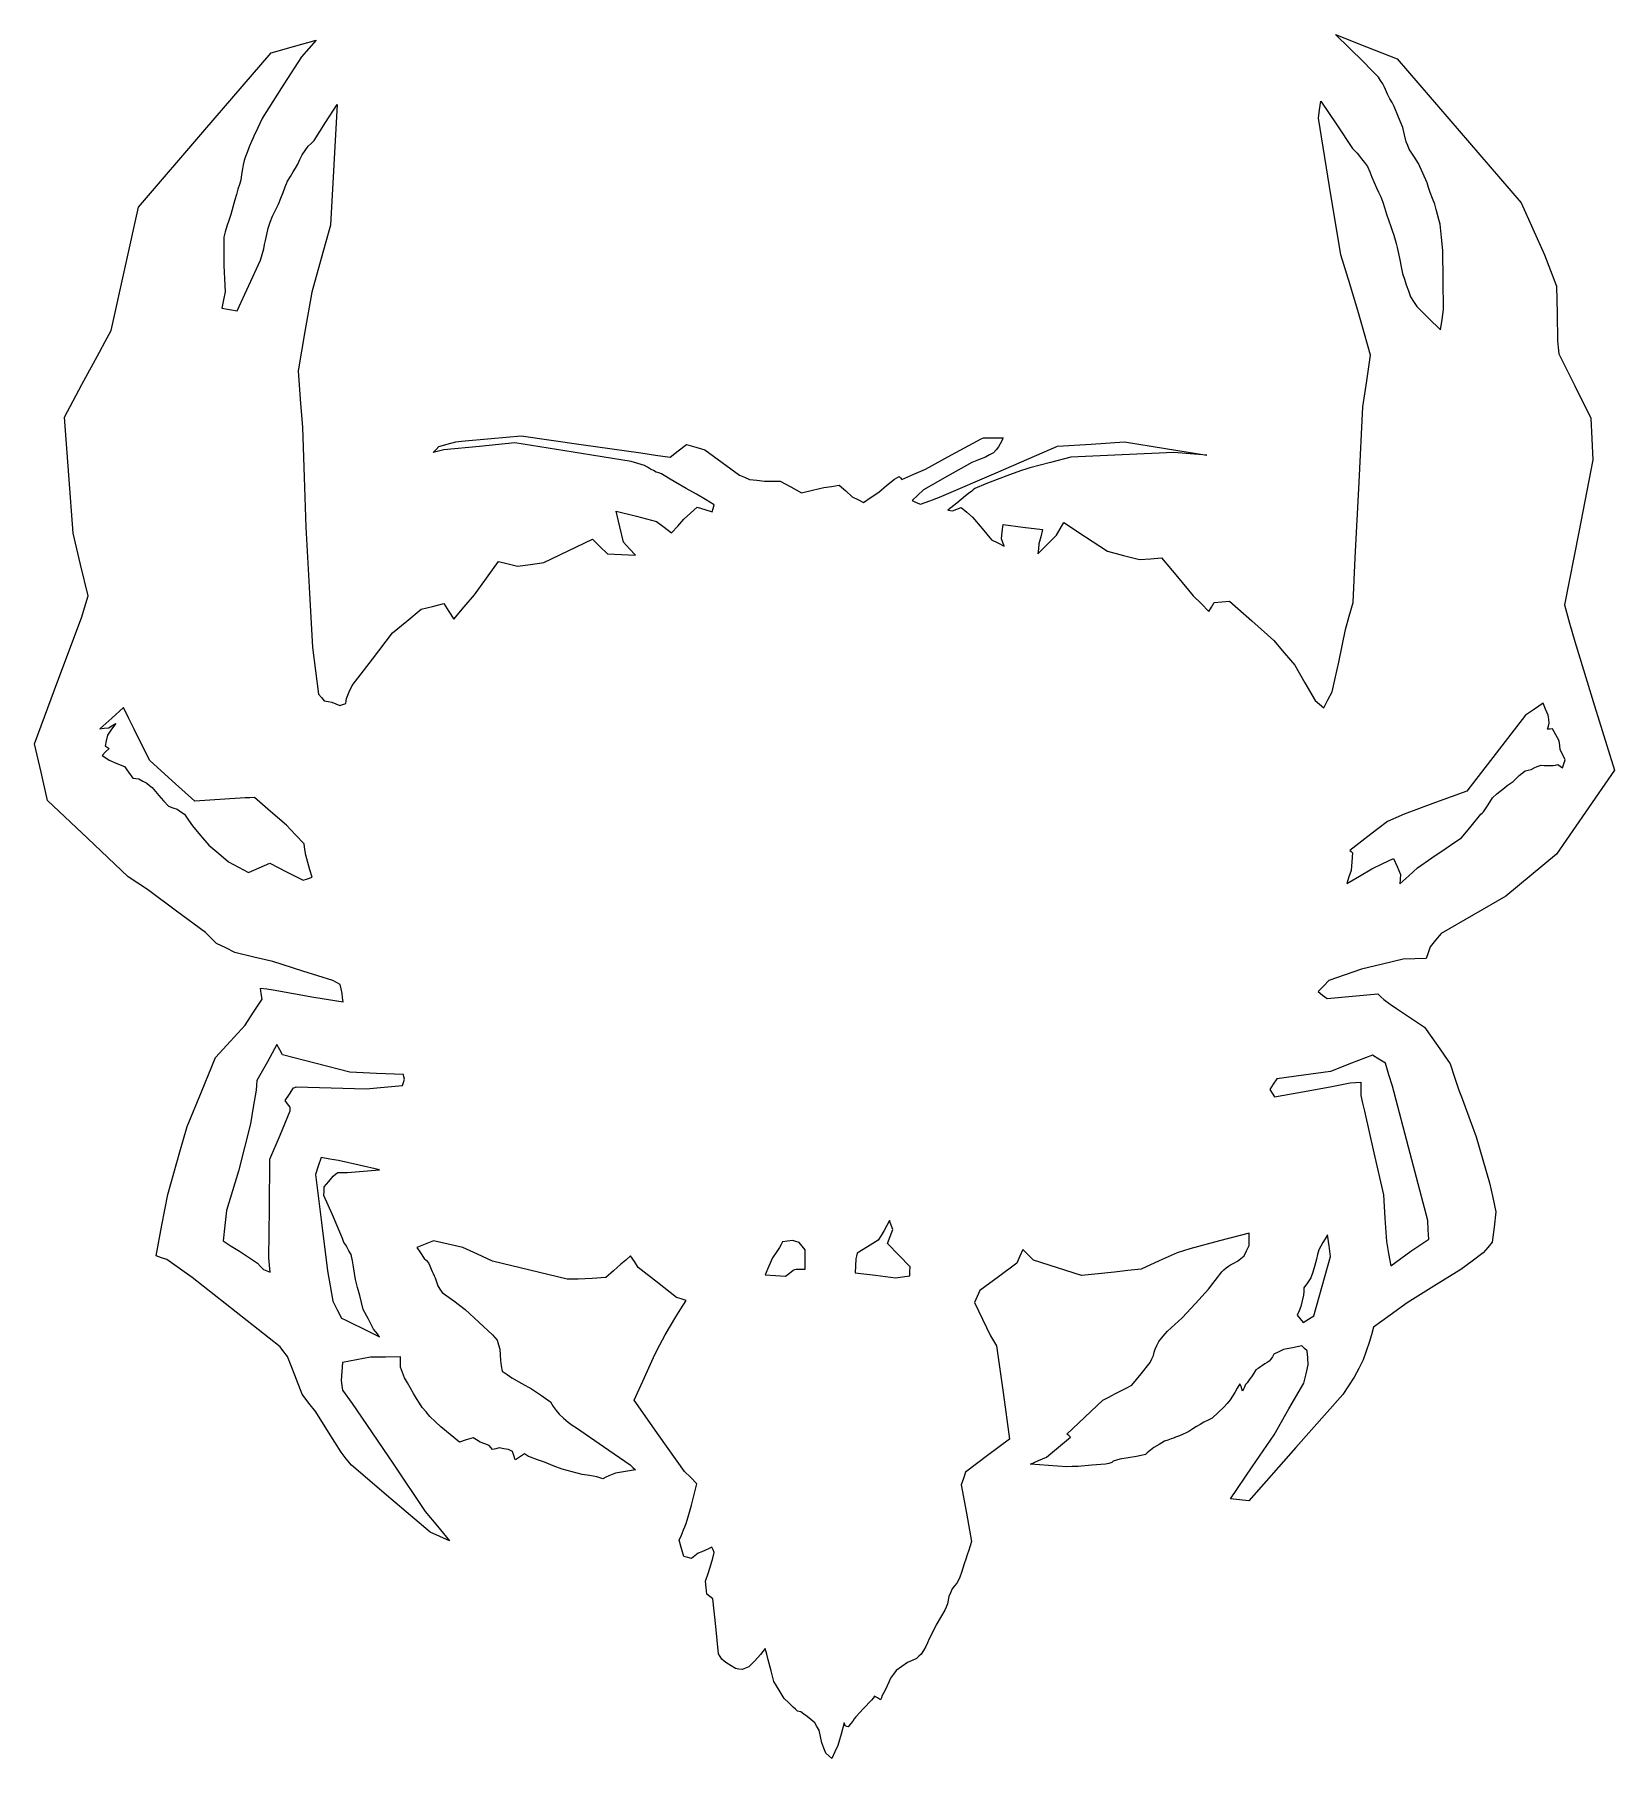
# Model space of a CAD drawing. Extents: x 1 to 150, y 1 to 165.
import ezdxf

# ---------------------------------------------------------------- set-up
doc = ezdxf.new("R2010")
doc.units = 0
doc.layers.get('0').update_dxf_attribs({"linetype": 'CONTINUOUS'})

msp = doc.modelspace()

# ---------------------------------------------------------------- linework, layer by layer
at = {"color": 7}
for points in [[(75.626581, 1.57016), (75.434512, 2.064216), (75.242445, 2.558271), (75.122272, 3.157993), (75.002099, 3.757716), (74.787292, 4.110327), (74.572484, 4.462938), (74.211674, 4.763488), (73.850864, 5.064038), (73.544853, 5.277321), (73.238845, 5.490605), (73.087727, 5.526789), (72.936611, 5.562973), (72.733972, 5.759368), (72.531334, 5.955764), (72.105986, 6.359864), (71.680637, 6.763961), (71.186398, 7.572595), (70.69216, 8.381227), (70.431575, 9.404282), (70.170991, 10.427338), (70.028531, 10.972916), (69.886071, 11.518494), (69.656367, 11.226193), (69.426667, 10.93389), (68.87992, 10.350108), (68.333174, 9.766325), (68.014252, 9.636554), (67.695329, 9.50678), (67.378591, 9.560137), (67.061856, 9.613494), (66.641204, 9.860438), (66.220554, 10.107382), (65.989166, 10.307292), (65.757778, 10.507198), (65.60233, 10.758921), (65.446882, 11.010643), (65.180862, 13.611722), (64.914842, 16.2128), (64.624071, 16.448281), (64.333301, 16.683761), (64.274991, 17.299943), (64.216678, 17.916124), (64.488949, 18.738977), (64.761217, 19.561827), (64.905182, 20.090994), (65.049143, 20.62016), (64.932997, 20.867105), (64.816852, 21.114049), (64.511205, 20.972938), (64.205556, 20.831827), (63.854796, 20.690716), (63.504039, 20.549605), (63.193795, 20.307125), (62.883548, 20.064643), (62.527711, 20.153988), (62.171871, 20.243332), (61.948368, 21.014978), (61.724862, 21.786624), (61.929244, 22.273483), (62.133624, 22.760345), (62.252369, 23.066146), (62.371111, 23.371948), (62.632971, 24.242133), (62.894831, 25.112317), (63.141775, 26.131633), (63.38872, 27.150949), (62.80936, 27.733986), (62.23, 28.317023), (59.832517, 31.689238), (57.435033, 35.061454), (58.416825, 37.236321), (59.398617, 39.41119), (59.897086, 40.341254), (60.395556, 41.27132), (60.889444, 42.119209), (61.383333, 42.967097), (61.877222, 43.754015), (62.371111, 44.540935), (61.909373, 44.680824), (61.447635, 44.820716), (59.64463, 46.245475), (57.841628, 47.670237), (57.470257, 48.221031), (57.098884, 48.771827), (56.64314, 48.373795), (56.187396, 47.975766), (55.473134, 47.340766), (54.758869, 46.705766), (53.453676, 46.633291), (52.148483, 46.560819), (51.62178, 46.560819), (51.095075, 46.560819), (47.553623, 47.417781), (44.012169, 48.274746), (42.602333, 48.919299), (41.192498, 49.563855), (39.809047, 49.878228), (38.4256, 50.192604), (37.6278, 49.874988), (36.83, 49.557373), (37.182778, 49.044744), (37.535556, 48.532116), (37.744843, 48.319631), (37.954131, 48.107148), (38.080146, 47.809827), (38.206158, 47.512509), (38.294191, 47.2955), (38.382222, 47.078494), (38.476264, 46.877142), (38.570304, 46.675794), (38.696319, 46.305738), (38.822331, 45.935683), (39.026575, 45.607865), (39.230816, 45.280049), (40.331791, 44.485938), (41.432762, 43.691827), (42.729714, 42.491059), (44.026667, 41.290294), (44.241799, 41.02759), (44.456931, 40.764886), (44.584758, 40.334475), (44.712585, 39.904063), (44.740045, 39.371798), (44.767506, 38.839535), (44.841247, 38.337625), (44.914989, 37.835716), (45.388033, 37.518216), (45.861077, 37.200716), (46.778319, 36.672687), (47.695561, 36.14466), (48.183052, 35.828532), (48.670543, 35.512403), (49.09091, 35.212514), (49.511275, 34.912627), (49.634148, 34.689511), (49.75702, 34.466395), (50.038593, 34.102825), (50.320169, 33.739257), (50.753337, 33.360323), (51.186509, 32.981386), (51.57818, 32.717345), (51.969853, 32.453301), (54.52465, 30.694125), (57.07945, 28.934949), (57.326395, 28.697815), (57.573339, 28.460683), (56.620839, 28.309621), (55.668339, 28.158561), (55.350839, 28.033071), (55.033339, 27.907581), (54.751117, 27.756369), (54.468895, 27.60516), (54.186647, 27.710994), (53.904402, 27.816827), (53.213658, 27.92266), (52.522913, 28.028494), (51.563445, 28.27171), (50.603977, 28.514929), (49.777774, 28.846554), (48.951574, 29.178179), (48.290449, 29.428852), (47.629326, 29.679525), (47.523493, 29.708983), (47.41766, 29.738441), (47.225238, 29.865834), (47.032819, 29.993226), (46.666037, 29.743129), (46.299255, 29.493032), (46.233602, 29.451828), (46.167949, 29.410626), (46.034477, 29.810165), (45.901006, 30.209704), (45.720096, 30.298271), (45.539189, 30.386838), (45.084653, 30.463987), (44.63012, 30.541138), (44.314779, 30.46706), (43.999441, 30.392985), (43.855234, 30.586573), (43.711029, 30.78016), (43.269129, 30.942438), (42.827228, 31.104716), (42.506005, 31.302895), (42.184783, 31.501077), (41.52626, 31.301134), (40.867739, 31.101194), (39.989537, 31.817736), (39.111335, 32.534281), (38.59552, 33.033053), (38.079708, 33.531827), (37.715912, 33.95516), (37.352117, 34.378494), (37.079815, 34.801827), (36.807515, 35.22516), (36.527226, 35.719049), (36.24694, 36.212938), (35.958326, 36.706827), (35.669708, 37.200716), (35.473747, 37.697481), (35.277783, 38.194245), (35.277783, 38.691007), (35.277783, 39.187772), (33.857116, 39.170443), (32.436449, 39.153115), (31.111904, 38.903295), (29.787356, 38.653474), (29.723647, 37.793086), (29.659936, 36.932701), (29.723139, 36.476345), (29.78634, 36.019988), (30.687453, 34.748546), (31.588566, 33.477104), (34.612704, 28.990234), (37.636842, 24.503366), (38.785171, 23.113958), (39.933499, 21.724549), (39.012766, 22.138349), (38.092036, 22.552149), (34.361397, 25.728086), (30.63076, 28.90402), (30.139507, 29.524576), (29.648257, 30.145132), (28.446981, 32.049243), (27.245706, 33.953354), (26.605078, 34.80091), (25.964444, 35.648494), (25.270202, 37.432364), (24.57596, 39.216231), (24.22109, 39.675218), (23.86622, 40.134201), (19.694221, 43.42925), (15.522222, 46.724296), (14.322778, 47.568107), (13.123333, 48.411915), (12.616001, 48.591871), (12.108669, 48.771827), (12.660839, 51.672707), (13.21301, 54.573588), (13.788307, 56.598301), (14.363604, 58.623014), (14.713048, 59.832294), (15.062492, 61.041574), (16.403376, 64.316381), (17.74426, 67.591186), (19.15143, 69.123027), (20.5586, 70.654867), (21.355108, 71.886166), (22.151617, 73.117464), (22.078505, 73.648615), (22.005393, 74.179766), (22.607101, 74.09283), (23.208808, 74.005892), (25.139132, 73.650949), (27.069455, 73.296007), (28.458174, 73.088105), (29.846891, 72.8802), (29.795594, 73.268436), (29.744297, 73.65667), (29.660032, 74.088157), (29.575763, 74.519643), (29.215667, 74.710725), (28.855568, 74.901806), (26.024547, 75.792954), (23.193525, 76.684101), (21.387795, 77.121298), (19.582065, 77.558494), (18.709748, 77.982191), (17.837429, 78.405886), (17.314826, 78.919905), (16.792222, 79.433925), (14.040556, 81.477784), (11.288889, 83.521643), (10.374915, 84.131348), (9.460941, 84.741049), (5.639944, 88.361421), (1.818948, 91.981793), (1.196723, 94.656622), (0.574498, 97.331451), (2.798213, 103.30922), (5.021929, 109.286988), (5.339403, 110.345322), (5.656877, 111.403655), (4.94436, 114.373914), (4.231843, 117.344176), (3.82046, 122.84741), (3.409077, 128.350645), (5.077196, 131.431566), (6.745315, 134.512485), (7.29057, 135.534606), (7.835826, 136.556727), (9.130494, 142.405944), (10.425162, 148.25516), (16.715561, 155.587971), (23.00596, 162.920782), (25.143326, 163.514107), (27.280692, 164.107431), (26.586864, 163.314707), (25.893037, 162.521982), (24.235407, 159.927003), (22.577778, 157.332024), (22.366111, 157.006766), (22.154444, 156.681509), (21.942778, 156.1977), (21.731111, 155.71389), (21.59, 155.441747), (21.448889, 155.169604), (21.307778, 154.834105), (21.166667, 154.498606), (20.948578, 153.982109), (20.73049, 153.465612), (20.591813, 153.07767), (20.453137, 152.689728), (20.373245, 152.290836), (20.293354, 151.891943), (20.21936, 151.360096), (20.145366, 150.828249), (20.002808, 150.40091), (19.86025, 149.973571), (19.717203, 149.46203), (19.574156, 148.950489), (19.390166, 148.257579), (19.206176, 147.564669), (19.012585, 147.008221), (18.818994, 146.451773), (18.667411, 145.937332), (18.515827, 145.422892), (18.520114, 144.068872), (18.524401, 142.714853), (18.594956, 141.472522), (18.665512, 140.230191), (18.504978, 139.459377), (18.344444, 138.688561), (19.075139, 138.551135), (19.805834, 138.41371), (20.909472, 140.821385), (22.013111, 143.22906), (22.165767, 143.773621), (22.318423, 144.318182), (22.397276, 144.714565), (22.476129, 145.110949), (22.605807, 145.686969), (22.735484, 146.26299), (22.938853, 146.840842), (23.142222, 147.418693), (23.432438, 147.985271), (23.722653, 148.551849), (23.938585, 149.110456), (24.154517, 149.669063), (24.358191, 150.203022), (24.561865, 150.736982), (24.839821, 151.170745), (25.117778, 151.604508), (25.329444, 151.975945), (25.541111, 152.347382), (25.752778, 152.783029), (25.964444, 153.218676), (26.246667, 153.629696), (26.528889, 154.040716), (26.811111, 154.313723), (27.093333, 154.586729), (28.182849, 156.289278), (29.272365, 157.991827), (28.959601, 152.276827), (28.64684, 146.561827), (27.76392, 143.386827), (26.881001, 140.211827), (26.227185, 136.472382), (25.573369, 132.732938), (25.776491, 130.051827), (25.979614, 127.370716), (26.144157, 122.64103), (26.3087, 117.911344), (26.631771, 112.205939), (26.954842, 106.500535), (27.228834, 104.274676), (27.502827, 102.048815), (27.779478, 101.737019), (28.056129, 101.42522), (28.421398, 101.360489), (28.786667, 101.295756), (29.162962, 101.139348), (29.53926, 100.982938), (29.822704, 101.075789), (30.106152, 101.168637), (30.132709, 101.415582), (30.159266, 101.662526), (30.433148, 102.275874), (30.707031, 102.889222), (32.623187, 105.379232), (34.539343, 107.869242), (35.894247, 108.990415), (37.249154, 110.111585), (38.318669, 110.380317), (39.388184, 110.649049), (39.859074, 109.908216), (40.329965, 109.167382), (41.31135, 110.331549), (42.292736, 111.495716), (43.432027, 113.075232), (44.571319, 114.654745), (45.483029, 114.427666), (46.39474, 114.200584), (47.630263, 114.373155), (48.865787, 114.545722), (51.176902, 115.661073), (53.48802, 116.776421), (54.204531, 116.070865), (54.921043, 115.36531), (56.247182, 115.305888), (57.573322, 115.246466), (57.008878, 115.859616), (56.444433, 116.472767), (56.092491, 117.951306), (55.740548, 119.429846), (57.658313, 118.934825), (59.576081, 118.439802), (60.281637, 117.900275), (60.987192, 117.360748), (61.577457, 118.011123), (62.167719, 118.661496), (62.802719, 119.232906), (63.437719, 119.804313), (64.148502, 119.584433), (64.859287, 119.364554), (64.94968, 119.688666), (65.04007, 120.012776), (64.201802, 120.521061), (63.363534, 121.029343), (62.373428, 121.587703), (61.383322, 122.14606), (60.713044, 122.551673), (60.042766, 122.957285), (59.795822, 123.047334), (59.548878, 123.137382), (59.266655, 123.278494), (58.984433, 123.419605), (58.702211, 123.5876), (58.419989, 123.755596), (57.788116, 123.939038), (57.156243, 124.122479), (51.649782, 125.012348), (46.143322, 125.902215), (42.763711, 125.565487), (39.3841, 125.228759), (38.890211, 125.103393), (38.396322, 124.978025), (38.662666, 125.265194), (38.929011, 125.552361), (39.726605, 125.770651), (40.524199, 125.988942), (40.791675, 126.019275), (41.059148, 126.049605), (43.892072, 126.303667), (46.724996, 126.55773), (52.409691, 125.754418), (58.094383, 124.951103), (59.476157, 124.7498), (60.857929, 124.548494), (61.63544, 125.150948), (62.412951, 125.753402), (63.283409, 125.497796), (64.153867, 125.242187), (65.792601, 124.042568), (67.431336, 122.842946), (67.9055, 122.635464), (68.379665, 122.42798), (69.091008, 122.348162), (69.802352, 122.268344), (70.540877, 122.269755), (71.279402, 122.271166), (72.295142, 121.717909), (73.310883, 121.164649), (74.373892, 121.410222), (75.436902, 121.655795), (76.167688, 121.772762), (76.898477, 121.889726), (77.513194, 121.343076), (78.127914, 120.796425), (78.656589, 120.520864), (79.185268, 120.245302), (79.920615, 120.736007), (80.655962, 121.226713), (81.391308, 121.843882), (82.126655, 122.461048), (82.34665, 122.587549), (82.566645, 122.714049), (82.699428, 122.572938), (82.832211, 122.431827), (83.9611, 122.921302), (85.089989, 123.410777), (87.548774, 124.755746), (90.007561, 126.100716), (90.30044, 126.241827), (90.593322, 126.382938), (91.510544, 126.382938), (92.427766, 126.382938), (92.365539, 126.241827), (92.303312, 126.100716), (92.153873, 125.818494), (92.004433, 125.536271), (91.773045, 125.254049), (91.541656, 124.971827), (91.153144, 124.756946), (90.764631, 124.542065), (90.114075, 124.284475), (89.463519, 124.026885), (87.168637, 122.735467), (84.873759, 121.444049), (84.346878, 120.931333), (83.819997, 120.418617), (84.20805, 120.251926), (84.5961, 120.085234), (85.497653, 120.415617), (86.399203, 120.746001), (92.00414, 123.163528), (97.609073, 125.581054), (100.776295, 125.785318), (103.943514, 125.989582), (107.851753, 125.356358), (111.759989, 124.723133), (110.187034, 124.854685), (108.614077, 124.986234), (103.736989, 124.762946), (98.859902, 124.539657), (96.920891, 124.034273), (94.981878, 123.52889), (94.587938, 123.403693), (94.193998, 123.278494), (93.02866, 122.85516), (91.863322, 122.431827), (90.810873, 122.008494), (89.758424, 121.58516), (89.611429, 121.45356), (89.464433, 121.321957), (89.167126, 121.095993), (88.869819, 120.870029), (88.038237, 120.193359), (87.206655, 119.516689), (87.418322, 119.477494), (87.629989, 119.438299), (88.044223, 119.606114), (88.458461, 119.773929), (89.002706, 119.315317), (89.546955, 118.856706), (90.437995, 117.781389), (91.329039, 116.706071), (91.927564, 116.406941), (92.52609, 116.107811), (92.402891, 116.449749), (92.279696, 116.791684), (92.361261, 117.473747), (92.442829, 118.155807), (94.313194, 117.914809), (96.183563, 117.673809), (96.007174, 117.00254), (95.830785, 116.331272), (95.787331, 115.858259), (95.743878, 115.385246), (96.622187, 116.267515), (97.500496, 117.149784), (97.850627, 117.740814), (98.200758, 118.331841), (100.262159, 116.974882), (102.323561, 115.617921), (103.847415, 115.223897), (105.371265, 114.829869), (106.416486, 114.907399), (107.461708, 114.984928), (108.963889, 113.193963), (110.46607, 111.402997), (111.206816, 110.653235), (111.947562, 109.903472), (112.198638, 110.324578), (112.449714, 110.745682), (113.184903, 110.814561), (113.920092, 110.883438), (116.020393, 109.015316), (118.120693, 107.147191), (119.108403, 105.979578), (120.096116, 104.811963), (121.063571, 103.135235), (122.031029, 101.458505), (122.439108, 101.105727), (122.847187, 100.75295), (123.24776, 101.518861), (123.648335, 102.284773), (123.958048, 103.695884), (124.267764, 105.106995), (124.584031, 106.6433), (124.900298, 108.179605), (125.264776, 109.472595), (125.629252, 110.765584), (125.735057, 112.882251), (125.84086, 114.998918), (126.204966, 122.164283), (126.569069, 129.329646), (126.925016, 131.780774), (127.280961, 134.231902), (126.716564, 136.234088), (126.152168, 138.236271), (125.310144, 140.987938), (124.468117, 143.739604), (123.401331, 150.224632), (122.334545, 156.70966), (122.45386, 157.513585), (122.573175, 158.31751), (124.081026, 156.07803), (125.588878, 153.83855), (125.800544, 153.606381), (126.012211, 153.374212), (126.223878, 153.110836), (126.435544, 152.847461), (126.71983, 152.487769), (127.004118, 152.128077), (127.203398, 151.611839), (127.402677, 151.095601), (127.61906, 150.595603), (127.835443, 150.095605), (128.054707, 149.675547), (128.273971, 149.255488), (128.439822, 148.748752), (128.605672, 148.242015), (128.813427, 147.610582), (129.021182, 146.979149), (129.183886, 146.517824), (129.34659, 146.056498), (129.479954, 145.614729), (129.613316, 145.172959), (129.707028, 144.80906), (129.800742, 144.44516), (129.929207, 143.855137), (130.057672, 143.265114), (130.193065, 142.618354), (130.328461, 141.971595), (130.498669, 141.4283), (130.668878, 140.885006), (130.87192, 140.320533), (131.074964, 139.756061), (131.367685, 139.301878), (131.660409, 138.847695), (132.793842, 137.743881), (133.927277, 136.640068), (134.069492, 137.591554), (134.211703, 138.543038), (134.173747, 141.352988), (134.135791, 144.162938), (134.004321, 145.401646), (133.872851, 146.640354), (133.75883, 147.10517), (133.644809, 147.569987), (133.509563, 148.054926), (133.374316, 148.539864), (133.150486, 149.100018), (132.926655, 149.660171), (132.797076, 150.123747), (132.667494, 150.587323), (132.243438, 151.50263), (131.819382, 152.417938), (131.38452, 153.088216), (130.949655, 153.758493), (130.809266, 154.113186), (130.668889, 154.467878), (130.505745, 155.138156), (130.342603, 155.808434), (129.9413, 156.810381), (129.54, 157.812329), (129.328333, 158.1843), (129.116667, 158.556271), (128.905, 158.996883), (128.693333, 159.437494), (128.567521, 159.702438), (128.441707, 159.967382), (128.235239, 160.288735), (128.028771, 160.610087), (127.325148, 161.325213), (126.621526, 162.040339), (125.294367, 163.344504), (123.967212, 164.648669), (126.894717, 163.488962), (129.822222, 162.329255), (135.689554, 155.503874), (141.556887, 148.678493), (142.677171, 146.209049), (143.797457, 143.739604), (144.365215, 142.257938), (144.932973, 140.776271), (144.975207, 138.172929), (145.017445, 135.569587), (145.076314, 134.963225), (145.135179, 134.356862), (146.650004, 131.302229), (148.164829, 128.2476), (148.267601, 126.272044), (148.370372, 124.296489), (147.025236, 117.419041), (145.6801, 110.541596), (146.169812, 108.805921), (146.659524, 107.070243), (148.541195, 100.95585), (150.42287, 94.841455), (147.671595, 90.853006), (144.920318, 86.864557), (142.521545, 84.875616), (140.122769, 82.886677), (137.053884, 81.117889), (133.985, 79.3491), (133.455833, 78.717984), (132.926667, 78.086867), (132.750278, 77.529769), (132.573889, 76.972674), (131.480278, 76.937396), (130.386667, 76.902118), (128.411111, 76.430799), (126.435556, 75.959482), (124.883333, 75.42092), (123.331111, 74.882358), (122.821502, 74.362858), (122.311894, 73.84336), (122.735227, 73.511613), (123.15856, 73.179867), (125.573169, 73.407211), (127.987778, 73.634558), (128.27, 73.357051), (128.552222, 73.079545), (129.143788, 72.654891), (129.735351, 72.230237), (131.075907, 71.350341), (132.416463, 70.470446), (133.631615, 68.730529), (134.846768, 66.990615), (135.257718, 65.735539), (135.668664, 64.480463), (135.795684, 64.175589), (135.922704, 63.870716), (136.611569, 61.965716), (137.300434, 60.060716), (137.935019, 57.873494), (138.569604, 55.686271), (138.868703, 54.31757), (139.167799, 52.948871), (138.998367, 51.503445), (138.828932, 50.058021), (138.400465, 49.556997), (137.971996, 49.055977), (136.916801, 48.262128), (135.861606, 47.468282), (133.303665, 45.883621), (130.745721, 44.29896), (129.154214, 43.151566), (127.562706, 42.004172), (127.36434, 41.270005), (127.165972, 40.535837), (126.872664, 39.721068), (126.579356, 38.9063), (126.162579, 38.085406), (125.745799, 37.264512), (125.201494, 36.444058), (124.657186, 35.623604), (120.192817, 30.572148), (115.728445, 25.520695), (114.861571, 25.622812), (113.994698, 25.724928), (116.062647, 28.752444), (118.130597, 31.779961), (119.55176, 34.238119), (120.972924, 36.69628), (121.172004, 37.563081), (121.371081, 38.429881), (121.32391, 39.090947), (121.276737, 39.752013), (121.020541, 39.988459), (120.764345, 40.224905), (119.89702, 40.047528), (119.029692, 39.870151), (118.579409, 39.64885), (118.129126, 39.427548), (118.057337, 39.301908), (117.985546, 39.176271), (117.836106, 38.969033), (117.686667, 38.761794), (117.475, 38.635779), (117.263333, 38.509767), (117.051667, 38.368656), (116.84, 38.227545), (116.628333, 38.086434), (116.416667, 37.945322), (116.202841, 37.623394), (115.989013, 37.301466), (115.850063, 37.109979), (115.711111, 36.918494), (115.572162, 36.733776), (115.43321, 36.549059), (115.287637, 36.24131), (115.142064, 35.933561), (115.079836, 36.153556), (115.017609, 36.373551), (114.945829, 36.504911), (114.874046, 36.636271), (114.636872, 36.215227), (114.399695, 35.794185), (114.184168, 35.454302), (113.968637, 35.114419), (113.674477, 34.764167), (113.380317, 34.413918), (112.823264, 33.895922), (112.266208, 33.377926), (111.871994, 33.176738), (111.477778, 32.975553), (111.125, 32.772409), (110.772222, 32.569269), (110.419444, 32.342303), (110.066667, 32.115339), (109.792773, 31.976915), (109.518879, 31.838494), (109.15635, 31.69508), (108.793822, 31.551668), (108.585203, 31.482408), (108.376585, 31.413151), (108.062254, 31.292958), (107.747923, 31.172765), (107.242658, 30.879737), (106.737393, 30.586708), (106.426474, 30.332906), (106.115556, 30.079106), (106.035023, 30.004515), (105.954494, 29.929926), (105.519384, 29.826498), (105.084276, 29.723072), (104.30311, 29.606344), (103.521947, 29.48962), (103.202748, 29.383095), (102.883549, 29.276571), (102.812246, 29.213251), (102.740943, 29.149935), (102.451834, 29.081716), (102.162729, 29.013497), (100.85819, 28.902804), (99.553652, 28.792111), (98.996635, 28.773343), (98.439622, 28.754575), (96.730106, 28.881451), (95.020593, 29.00833), (95.784312, 29.345306), (96.548033, 29.682285), (97.687503, 30.619279), (98.826972, 31.556274), (98.661262, 31.709639), (98.495556, 31.863002), (100.190286, 33.472662), (101.885016, 35.082322), (102.02473, 35.145413), (102.164444, 35.208504), (102.451095, 35.357943), (102.737745, 35.507382), (103.101577, 35.708514), (103.46541, 35.909645), (104.060704, 36.198421), (104.655998, 36.487196), (105.526888, 37.569315), (106.397778, 38.651437), (106.548507, 38.990355), (106.699239, 39.329273), (106.775704, 39.615959), (106.852172, 39.902649), (107.031824, 40.27643), (107.211478, 40.650214), (107.627115, 41.135351), (108.042752, 41.620491), (108.735424, 42.251622), (109.428097, 42.882755), (110.670346, 44.24831), (111.912595, 45.613868), (112.34085, 46.15813), (112.769105, 46.702396), (112.970107, 46.976098), (113.171111, 47.2498), (113.382778, 47.446367), (113.594444, 47.642938), (113.806111, 47.774233), (114.017778, 47.905532), (114.335278, 48.081921), (114.652778, 48.258309), (114.970278, 48.515067), (115.287778, 48.771827), (115.534722, 49.257046), (115.781667, 49.742265), (115.781667, 50.338778), (115.781667, 50.935292), (112.959456, 50.191444), (110.137248, 49.447597), (109.537511, 49.255652), (108.937778, 49.06371), (107.23788, 48.28825), (105.537985, 47.512791), (104.274547, 47.365494), (103.011111, 47.218196), (101.439424, 47.067222), (99.867737, 46.916247), (97.598603, 47.640138), (95.329468, 48.36403), (94.815042, 48.86369), (94.300616, 49.363353), (94.018394, 48.725345), (93.736174, 48.087339), (91.988363, 46.787031), (90.240556, 45.486726), (89.98552, 44.912692), (89.730484, 44.338658), (90.489546, 42.762562), (91.248611, 41.18647), (91.529583, 40.705526), (91.810555, 40.224583), (92.433216, 35.803592), (93.055877, 31.3826), (90.95972, 29.818954), (88.863565, 28.255307), (88.669103, 27.648851), (88.47464, 27.042398), (88.96429, 24.360446), (89.45394, 21.678494), (89.318081, 21.25516), (89.182222, 20.831827), (89.041111, 20.408494), (88.9, 19.98516), (88.758889, 19.561827), (88.617778, 19.138494), (88.476667, 18.71516), (88.335556, 18.291827), (88.194444, 18.009605), (88.053333, 17.727382), (87.825216, 17.44516), (87.597099, 17.162938), (87.436418, 16.81016), (87.275741, 16.457382), (87.221636, 16.104605), (87.167531, 15.751827), (87.045986, 15.449604), (86.924444, 15.14738), (86.511937, 14.450943), (86.09943, 13.754506), (85.75802, 13.088411), (85.416613, 12.422319), (85.264676, 12.06485), (85.112739, 11.707382), (84.889701, 11.339573), (84.666667, 10.971764), (84.446, 10.774217), (84.225336, 10.576673), (83.805293, 10.376702), (83.385254, 10.17673), (82.842865, 9.805989), (82.300476, 9.435251), (82.030971, 9.068062), (81.761465, 8.700877), (81.607296, 8.332414), (81.453129, 7.96395), (81.214313, 7.503623), (80.975496, 7.043299), (80.893181, 6.846728), (80.810868, 6.65016), (80.524689, 6.826549), (80.23851, 7.002938), (80.098513, 6.807465), (79.95852, 6.611993), (79.207075, 5.819688), (78.45563, 5.027382), (78.315591, 4.830812), (78.175556, 4.634244), (77.95656, 4.353636), (77.737564, 4.073031), (77.604781, 4.128488), (77.471998, 4.183947), (77.423868, 4.323441), (77.375741, 4.462938), (77.070091, 3.393062), (76.764444, 2.323188), (76.482222, 1.699728), (76.2, 1.076271), (75.91329, 1.323216), (75.626581, 1.57016)], [(26.905415, 84.684605), (26.695371, 85.384445), (26.485326, 86.084283), (26.390973, 86.437061), (26.296619, 86.789839), (26.223397, 87.329766), (26.150175, 87.869694), (25.311905, 88.743449), (24.473635, 89.617206), (22.961262, 90.93134), (21.448889, 92.245471), (21.001344, 92.237681), (20.553799, 92.229892), (18.166191, 92.072759), (15.778582, 91.915626), (13.645002, 93.838725), (11.511421, 95.761827), (10.762823, 97.243494), (10.014225, 98.72516), (9.5213, 99.753228), (9.028376, 100.781296), (7.900854, 99.778487), (6.773333, 98.775678), (7.196667, 98.820975), (7.62, 98.866271), (7.948139, 99.077938), (8.276277, 99.289605), (7.880112, 98.727751), (7.483948, 98.165897), (7.385831, 97.646764), (7.287714, 97.12763), (7.465121, 97.021162), (7.642528, 96.914696), (7.322374, 96.573907), (7.00222, 96.233118), (7.333054, 96.019019), (7.663888, 95.804919), (8.382777, 95.495409), (9.101667, 95.185899), (9.500423, 94.644444), (9.899179, 94.10299), (10.18029, 94.058582), (10.4614, 94.014171), (10.838733, 93.812555), (11.216065, 93.610935), (11.480063, 93.402963), (11.744061, 93.194993), (12.051356, 92.814919), (12.358652, 92.434842), (12.819889, 91.932162), (13.281126, 91.429484), (13.696118, 91.288373), (14.111111, 91.147262), (14.456624, 90.90375), (14.802136, 90.660234), (15.182043, 90.115904), (15.56195, 89.571576), (16.334094, 88.645035), (17.106237, 87.718494), (18.047805, 86.942382), (18.989373, 86.166271), (19.936909, 85.657286), (20.884444, 85.148299), (21.888728, 85.586731), (22.893012, 86.02516), (24.474248, 85.214483), (26.055484, 84.403808), (26.480449, 84.544205), (26.905415, 84.684605)], [(127.423333, 85.496389), (128.446389, 85.987413), (129.469444, 86.478437), (129.796794, 85.721701), (130.124146, 84.964964), (130.100299, 84.507284), (130.076451, 84.049605), (130.908323, 84.808681), (131.740199, 85.567757), (133.104901, 86.515874), (134.469604, 87.463991), (135.196481, 87.939637), (135.923359, 88.415283), (136.833102, 89.542871), (137.742848, 90.670459), (137.874762, 90.783509), (138.006675, 90.896561), (138.430008, 91.565304), (138.853342, 92.234049), (139.276675, 92.596609), (139.700008, 92.959168), (139.977535, 93.180699), (140.255063, 93.402229), (140.538214, 93.59425), (140.821368, 93.786271), (141.107355, 94.068494), (141.393342, 94.350716), (141.674633, 94.575788), (141.955926, 94.800863), (142.239077, 94.85801), (142.522231, 94.91516), (142.804453, 95.060863), (143.086675, 95.206566), (143.284617, 95.261139), (143.482562, 95.315715), (143.741837, 95.29771), (144.001112, 95.279704), (144.297056, 95.291077), (144.593002, 95.302451), (144.827617, 95.337729), (145.062231, 95.373007), (145.276584, 95.214618), (145.49094, 95.056229), (145.610323, 95.444285), (145.729709, 95.83234), (145.507171, 96.304337), (145.284633, 96.776334), (145.237208, 97.199667), (145.189784, 97.623001), (144.861424, 98.194272), (144.533064, 98.765543), (144.303318, 98.746042), (144.073572, 98.72654), (144.156156, 99.015211), (144.23874, 99.303885), (144.186264, 99.687276), (144.133787, 100.070666), (143.892453, 100.643724), (143.651111, 101.216827), (142.819541, 100.641271), (141.987967, 100.065716), (139.19546, 96.468813), (136.40295, 92.871914), (133.443568, 91.780278), (130.484183, 90.688643), (129.690659, 90.338868), (128.897134, 89.98909), (127.96643, 89.275262), (127.035729, 88.561432), (126.171198, 87.90031), (125.306667, 87.239184), (125.447778, 87.126061), (125.588889, 87.012938), (125.514264, 86.166271), (125.439638, 85.319605), (125.234167, 84.714918), (125.028695, 84.110232), (126.226014, 84.80331), (127.423333, 85.496389)], [(22.914766, 47.227332), (22.858927, 47.89761), (22.803089, 48.567888), (22.848132, 53.255968), (22.893174, 57.944049), (23.864365, 60.232617), (24.835556, 62.521186), (24.830306, 62.697574), (24.825057, 62.873963), (24.584715, 63.189448), (24.344373, 63.50493), (24.747064, 64.101274), (25.149754, 64.697618), (25.274877, 64.745926), (25.4, 64.794234), (28.716111, 64.702196), (32.032222, 64.610158), (33.747422, 64.762837), (35.462622, 64.915517), (35.561569, 65.222272), (35.660516, 65.529031), (35.610258, 65.746709), (35.56, 65.96439), (33.02, 66.081439), (30.48, 66.198485), (27.29116, 67.021515), (24.10232, 67.844543), (23.836178, 68.327075), (23.570036, 68.809605), (23.125062, 67.998216), (22.680088, 67.186827), (22.173883, 66.291497), (21.667677, 65.396166), (21.63372, 64.946454), (21.599763, 64.496738), (21.328486, 62.887346), (21.057208, 61.277954), (20.486739, 59.046559), (19.916269, 56.81516), (19.349063, 54.948243), (18.781857, 53.081324), (18.620355, 51.632132), (18.458853, 50.182938), (19.23814, 49.69755), (20.017427, 49.212161), (20.877445, 48.638209), (21.737463, 48.064256), (22.016509, 47.773534), (22.295556, 47.482808), (22.605161, 47.355069), (22.914766, 47.227332)], [(131.117806, 49.213395), (131.964597, 49.780272), (132.811387, 50.347146), (132.758474, 51.230553), (132.705557, 52.113956), (131.037398, 58.486223), (129.369241, 64.858494), (129.031142, 65.952105), (128.693045, 67.045716), (128.078027, 67.434579), (127.463005, 67.823441), (125.467612, 67.043602), (123.472222, 66.26376), (120.927334, 65.917702), (118.382449, 65.571644), (118.061455, 65.062458), (117.740461, 64.553273), (117.957013, 64.205239), (118.173568, 63.857209), (120.820609, 64.338104), (123.46765, 64.818997), (124.409818, 65.006053), (125.351989, 65.19311), (125.861682, 65.223128), (126.371375, 65.253142), (126.363022, 64.620964), (126.354668, 63.988783), (126.527408, 63.244767), (126.700145, 62.50075), (127.612879, 58.529068), (128.525617, 54.557382), (128.655005, 52.347241), (128.784395, 50.1371), (128.995339, 48.983511), (129.206284, 47.829922), (130.162046, 48.52166), (131.117806, 49.213395)], [(33.090556, 41.355095), (32.914167, 41.589864), (32.737778, 41.824636), (32.243889, 42.757132), (31.75, 43.689631), (31.583582, 44.34652), (31.417164, 45.003407), (31.220021, 45.765393), (31.022877, 46.527379), (30.931691, 47.130583), (30.840508, 47.733788), (30.720151, 48.307927), (30.599795, 48.882066), (30.398785, 49.254179), (30.197778, 49.626291), (30.056667, 49.834058), (29.915556, 50.041827), (29.773657, 50.421554), (29.631759, 50.801281), (28.822069, 52.644359), (28.01238, 54.487434), (28.03636, 54.89943), (28.060341, 55.311424), (28.481503, 55.826694), (28.902663, 56.341964), (29.126888, 56.503491), (29.351111, 56.665021), (29.809722, 56.678201), (30.268333, 56.69138), (31.785278, 56.809996), (33.302222, 56.928608), (31.352865, 57.36577), (29.403506, 57.802932), (28.579936, 57.951192), (27.756368, 58.099452), (27.493635, 57.288063), (27.230903, 56.476674), (27.797122, 51.918692), (28.363342, 47.36071), (28.622103, 45.914691), (28.880864, 44.468675), (29.292375, 43.657286), (29.703889, 42.845897), (30.091944, 42.668924), (30.48, 42.491951), (31.891111, 41.788817), (33.302222, 41.085683), (33.196389, 41.220384), (33.090556, 41.355089), (33.090556, 41.355092), (33.090556, 41.355095)], [(83.57879, 46.886848), (83.593551, 47.29881), (83.608311, 47.710773), (82.537833, 48.824337), (81.467359, 49.937899), (81.724232, 50.602645), (81.981105, 51.267388), (81.826145, 51.689776), (81.671185, 52.112167), (81.410161, 51.643091), (81.149136, 51.174012), (80.861778, 50.70843), (80.574422, 50.242848), (79.592551, 49.629836), (78.61068, 49.016827), (78.543726, 48.753217), (78.476774, 48.489605), (78.44063, 47.82231), (78.404489, 47.155015), (80.32135, 46.924033), (82.238212, 46.693054), (82.90849, 46.78995), (83.57879, 46.886848)], [(121.920982, 43.091354), (122.702591, 45.896313), (123.4842, 48.701271), (123.35142, 49.724327), (123.218643, 50.747382), (122.992653, 50.394605), (122.766667, 50.041827), (122.579438, 49.689049), (122.392211, 49.336271), (122.270057, 48.892892), (122.147906, 48.449515), (122.05291, 48.105066), (121.957917, 47.760616), (121.797849, 47.216218), (121.637778, 46.671817), (121.305001, 46.204878), (120.972224, 45.737938), (120.949816, 45.38516), (120.927408, 45.032382), (120.798305, 44.503216), (120.669205, 43.974049), (120.503456, 43.552753), (120.33771, 43.131458), (120.624109, 42.795941), (120.910511, 42.460426), (121.415737, 42.775889), (121.920982, 43.091354)], [(71.812277, 46.841574), (72.171695, 47.132124), (72.531111, 47.422672), (72.673487, 47.461469), (72.815859, 47.500266), (73.239193, 47.501395), (73.662526, 47.502524), (73.661115, 48.419345), (73.659704, 49.336167), (73.377481, 49.690415), (73.095259, 50.044666), (72.777759, 50.130518), (72.460259, 50.21637), (71.990029, 50.153181), (71.519796, 50.089991), (71.378685, 49.829889), (71.237574, 49.569788), (70.907828, 49.082393), (70.57808, 48.594998), (70.223092, 47.777098), (69.868105, 46.959195), (70.840044, 46.900332), (71.811981, 46.841469), (71.811989, 46.841523), (71.812277, 46.841574)]]:
    msp.add_lwpolyline(points, dxfattribs=at)

doc.saveas('drawing.dxf')
